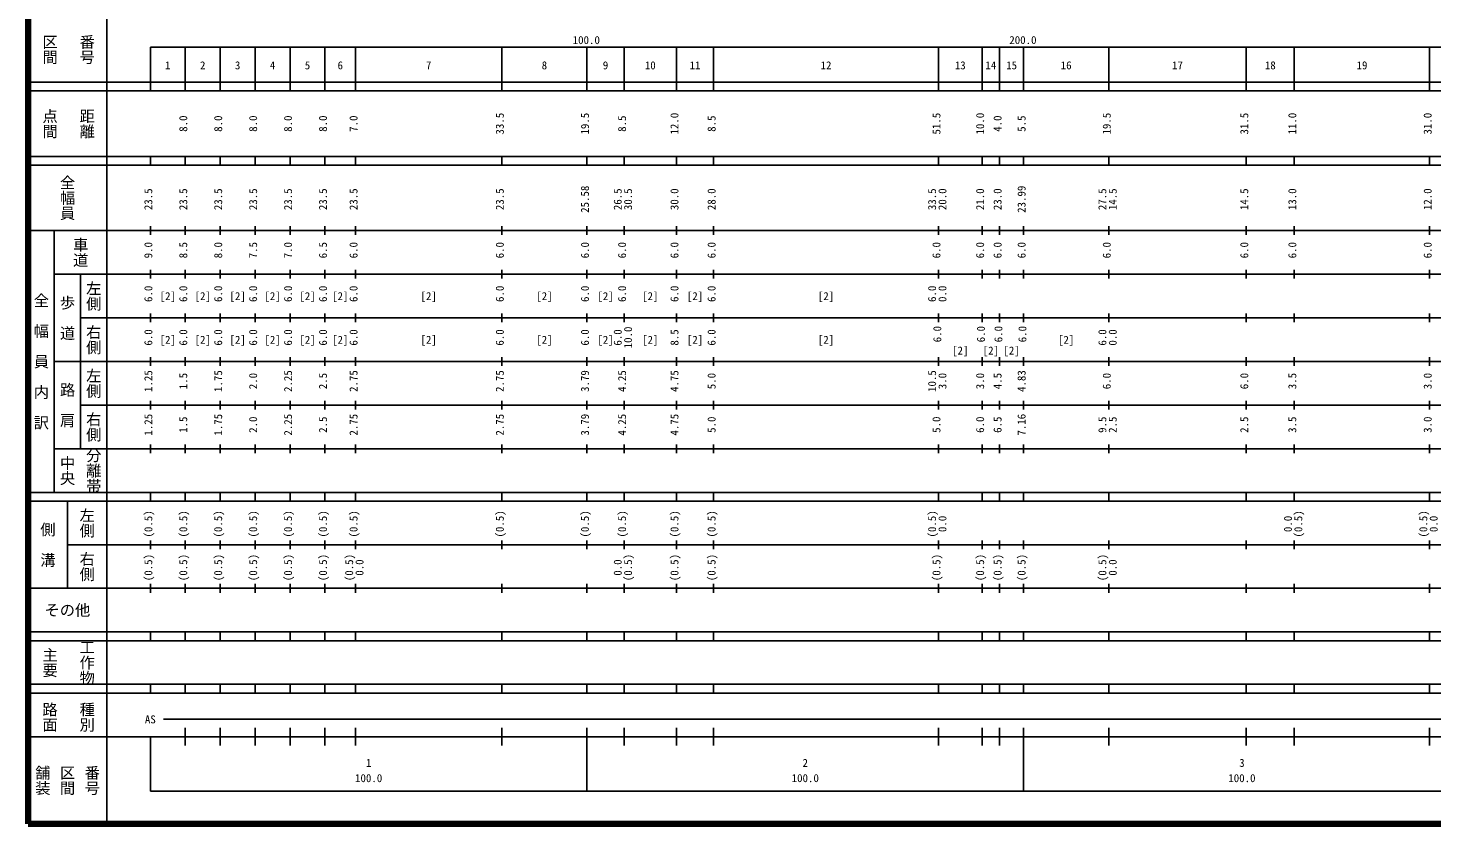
# Model space of a CAD drawing. Units: millimetres on the paper, enlarged 1000 times. Extents: x 40000 to 680000, y 20000 to 380000.
# Drawn here: x 40000 to 361518, y 20000 to 202409 of the extents above; entities that cross this region are included whole.
import ezdxf
from ezdxf.enums import TextEntityAlignment as Align

# ---------------------------------------------------------------- set-up
doc = ezdxf.new("R2010")
doc.units = ezdxf.units.MM
doc.header["$LTSCALE"] = 1000
doc.layers.add('M-TTL', color=2, linetype='Continuous', lineweight=140)
doc.layers.add('M-TTL-BAND', color=7, linetype='Continuous', lineweight=25)
doc.styles.add('@ＭＳ ゴシック', font='')
doc.styles.add('ＭＳ ゴシック', font='')
doc.styles.get('@ＭＳ ゴシック').set_extended_font_data('@MS Gothic')
doc.styles.get('ＭＳ ゴシック').set_extended_font_data('MS Gothic')

msp = doc.modelspace()

# ---------------------------------------------------------------- linework, layer by layer
at = {"layer": 'M-TTL'}
for p, q in [((40000, 380000), (40000, 20000)), ((40000, 20000), (680000, 20000))]:
    msp.add_line(p, q, dxfattribs=at)
at = {"layer": 'M-TTL-BAND'}
for p, q in [((58000, 370000), (58000, 20000)), ((68000, 198000), (579000, 198000)), ((68000, 198000), (68000, 188000)), ((76000, 188000), (76000, 198000)), ((84000, 188000), (84000, 198000)), ((92000, 188000), (92000, 198000)), ((100000, 188000), (100000, 198000)), ((108000, 188000), (108000, 198000)), ((115000, 188000), (115000, 198000)), ((148500, 188000), (148500, 198000)), ((168000, 188000), (168000, 198000)), ((176500, 188000), (176500, 198000)), ((188500, 188000), (188500, 198000)), ((197000, 188000), (197000, 198000)), ((248500, 188000), (248500, 198000)), ((258500, 188000), (258500, 198000)), ((262500, 188000), (262500, 198000)), ((268000, 188000), (268000, 198000)), ((287500, 188000), (287500, 198000)), ((319000, 188000), (319000, 198000)), ((330000, 188000), (330000, 198000)), ((361000, 188000), (361000, 198000)), ((40000, 190000), (579000, 190000)), ((40000, 188000), (579000, 188000)), ((40000, 173000), (579000, 173000)), ((40000, 171000), (579000, 171000)), ((68000, 171000), (68000, 173000)), ((76000, 171000), (76000, 173000)), ((84000, 171000), (84000, 173000)), ((92000, 171000), (92000, 173000)), ((100000, 171000), (100000, 173000)), ((108000, 171000), (108000, 173000)), ((115000, 171000), (115000, 173000)), ((148500, 171000), (148500, 173000)), ((168000, 171000), (168000, 173000)), ((176500, 171000), (176500, 173000)), ((188500, 171000), (188500, 173000)), ((197000, 171000), (197000, 173000)), ((248500, 171000), (248500, 173000)), ((258500, 171000), (258500, 173000)), ((262500, 171000), (262500, 173000)), ((268000, 171000), (268000, 173000)), ((287500, 171000), (287500, 173000)), ((319000, 171000), (319000, 173000)), ((330000, 171000), (330000, 173000)), ((361000, 171000), (361000, 173000)), ((40000, 156000), (579000, 156000)), ((46000, 96000), (46000, 156000)), ((68000, 155000), (68000, 157000)), ((76000, 155000), (76000, 157000)), ((84000, 155000), (84000, 157000)), ((92000, 155000), (92000, 157000)), ((100000, 155000), (100000, 157000)), ((108000, 155000), (108000, 157000)), ((115000, 155000), (115000, 157000)), ((148500, 155000), (148500, 157000)), ((168000, 155000), (168000, 157000)), ((176500, 155000), (176500, 157000)), ((188500, 155000), (188500, 157000)), ((197000, 155000), (197000, 157000)), ((248500, 155000), (248500, 157000)), ((258500, 155000), (258500, 157000)), ((262500, 155000), (262500, 157000)), ((268000, 155000), (268000, 157000)), ((287500, 155000), (287500, 157000)), ((319000, 155000), (319000, 157000)), ((330000, 155000), (330000, 157000)), ((361000, 155000), (361000, 157000)), ((46000, 146000), (579000, 146000)), ((52000, 146000), (52000, 106000)), ((68000, 145000), (68000, 147000)), ((76000, 145000), (76000, 147000)), ((84000, 145000), (84000, 147000)), ((92000, 145000), (92000, 147000)), ((100000, 145000), (100000, 147000)), ((108000, 145000), (108000, 147000)), ((115000, 145000), (115000, 147000)), ((148500, 145000), (148500, 147000)), ((168000, 145000), (168000, 147000)), ((176500, 145000), (176500, 147000)), ((188500, 145000), (188500, 147000)), ((197000, 145000), (197000, 147000)), ((248500, 145000), (248500, 147000)), ((258500, 145000), (258500, 147000)), ((262500, 145000), (262500, 147000)), ((268000, 145000), (268000, 147000)), ((287500, 145000), (287500, 147000)), ((319000, 145000), (319000, 147000)), ((330000, 145000), (330000, 147000)), ((361000, 145000), (361000, 147000)), ((52000, 136000), (579000, 136000)), ((68000, 135000), (68000, 137000)), ((76000, 135000), (76000, 137000)), ((84000, 135000), (84000, 137000)), ((92000, 135000), (92000, 137000)), ((100000, 135000), (100000, 137000)), ((108000, 135000), (108000, 137000)), ((115000, 135000), (115000, 137000)), ((148500, 135000), (148500, 137000)), ((168000, 135000), (168000, 137000)), ((176500, 135000), (176500, 137000)), ((188500, 135000), (188500, 137000)), ((197000, 135000), (197000, 137000)), ((248500, 135000), (248500, 137000)), ((258500, 135000), (258500, 137000)), ((262500, 135000), (262500, 137000)), ((268000, 135000), (268000, 137000)), ((287500, 135000), (287500, 137000)), ((319000, 135000), (319000, 137000)), ((330000, 135000), (330000, 137000)), ((361000, 135000), (361000, 137000)), ((46000, 126000), (579000, 126000)), ((68000, 125000), (68000, 127000)), ((76000, 125000), (76000, 127000)), ((84000, 125000), (84000, 127000)), ((92000, 125000), (92000, 127000)), ((100000, 125000), (100000, 127000)), ((108000, 125000), (108000, 127000)), ((115000, 125000), (115000, 127000)), ((148500, 125000), (148500, 127000)), ((168000, 125000), (168000, 127000)), ((176500, 125000), (176500, 127000)), ((188500, 125000), (188500, 127000)), ((197000, 125000), (197000, 127000)), ((248500, 125000), (248500, 127000)), ((258500, 125000), (258500, 127000)), ((262500, 125000), (262500, 127000)), ((268000, 125000), (268000, 127000)), ((287500, 125000), (287500, 127000)), ((319000, 125000), (319000, 127000)), ((330000, 125000), (330000, 127000)), ((361000, 125000), (361000, 127000)), ((52000, 116000), (579000, 116000)), ((68000, 115000), (68000, 117000)), ((76000, 115000), (76000, 117000)), ((84000, 115000), (84000, 117000)), ((92000, 115000), (92000, 117000)), ((100000, 115000), (100000, 117000)), ((108000, 115000), (108000, 117000)), ((115000, 115000), (115000, 117000)), ((148500, 115000), (148500, 117000)), ((168000, 115000), (168000, 117000)), ((176500, 115000), (176500, 117000)), ((188500, 115000), (188500, 117000)), ((197000, 115000), (197000, 117000)), ((248500, 115000), (248500, 117000)), ((258500, 115000), (258500, 117000)), ((262500, 115000), (262500, 117000)), ((268000, 115000), (268000, 117000)), ((287500, 115000), (287500, 117000)), ((319000, 115000), (319000, 117000)), ((330000, 115000), (330000, 117000)), ((361000, 115000), (361000, 117000)), ((68000, 105000), (68000, 107000)), ((76000, 105000), (76000, 107000)), ((84000, 105000), (84000, 107000)), ((92000, 105000), (92000, 107000)), ((100000, 105000), (100000, 107000)), ((108000, 105000), (108000, 107000)), ((115000, 105000), (115000, 107000)), ((148500, 105000), (148500, 107000)), ((168000, 105000), (168000, 107000)), ((176500, 105000), (176500, 107000)), ((188500, 105000), (188500, 107000)), ((197000, 105000), (197000, 107000)), ((248500, 105000), (248500, 107000)), ((258500, 105000), (258500, 107000)), ((262500, 105000), (262500, 107000)), ((268000, 105000), (268000, 107000)), ((287500, 105000), (287500, 107000)), ((319000, 105000), (319000, 107000)), ((330000, 105000), (330000, 107000)), ((361000, 105000), (361000, 107000)), ((46000, 106000), (579000, 106000)), ((40000, 96000), (579000, 96000)), ((40000, 94000), (579000, 94000)), ((49000, 94000), (49000, 74000)), ((68000, 94000), (68000, 96000)), ((76000, 94000), (76000, 96000)), ((84000, 94000), (84000, 96000)), ((92000, 94000), (92000, 96000)), ((100000, 94000), (100000, 96000)), ((108000, 94000), (108000, 96000)), ((115000, 94000), (115000, 96000)), ((148500, 94000), (148500, 96000)), ((168000, 94000), (168000, 96000)), ((176500, 94000), (176500, 96000)), ((188500, 94000), (188500, 96000)), ((197000, 94000), (197000, 96000)), ((248500, 94000), (248500, 96000)), ((258500, 94000), (258500, 96000)), ((262500, 94000), (262500, 96000)), ((268000, 94000), (268000, 96000)), ((287500, 94000), (287500, 96000)), ((319000, 94000), (319000, 96000)), ((330000, 94000), (330000, 96000)), ((361000, 94000), (361000, 96000)), ((49000, 84000), (579000, 84000)), ((68000, 83000), (68000, 85000)), ((76000, 83000), (76000, 85000)), ((84000, 83000), (84000, 85000)), ((92000, 83000), (92000, 85000)), ((100000, 83000), (100000, 85000)), ((108000, 83000), (108000, 85000)), ((115000, 83000), (115000, 85000)), ((148500, 83000), (148500, 85000)), ((168000, 83000), (168000, 85000)), ((176500, 83000), (176500, 85000)), ((188500, 83000), (188500, 85000)), ((197000, 83000), (197000, 85000)), ((248500, 83000), (248500, 85000)), ((258500, 83000), (258500, 85000)), ((262500, 83000), (262500, 85000)), ((268000, 83000), (268000, 85000)), ((287500, 83000), (287500, 85000)), ((319000, 83000), (319000, 85000)), ((330000, 83000), (330000, 85000)), ((361000, 83000), (361000, 85000)), ((40000, 74000), (579000, 74000)), ((68000, 73000), (68000, 75000)), ((76000, 73000), (76000, 75000)), ((84000, 73000), (84000, 75000)), ((92000, 73000), (92000, 75000)), ((100000, 73000), (100000, 75000)), ((108000, 73000), (108000, 75000)), ((115000, 73000), (115000, 75000)), ((148500, 73000), (148500, 75000)), ((168000, 73000), (168000, 75000)), ((176500, 73000), (176500, 75000)), ((188500, 73000), (188500, 75000)), ((197000, 73000), (197000, 75000)), ((248500, 73000), (248500, 75000)), ((258500, 73000), (258500, 75000)), ((262500, 73000), (262500, 75000)), ((268000, 73000), (268000, 75000)), ((287500, 73000), (287500, 75000)), ((319000, 73000), (319000, 75000)), ((330000, 73000), (330000, 75000)), ((361000, 73000), (361000, 75000)), ((40000, 64000), (579000, 64000)), ((40000, 62000), (579000, 62000)), ((68000, 62000), (68000, 64000)), ((76000, 62000), (76000, 64000)), ((84000, 62000), (84000, 64000)), ((92000, 62000), (92000, 64000)), ((100000, 62000), (100000, 64000)), ((108000, 62000), (108000, 64000)), ((115000, 62000), (115000, 64000)), ((148500, 62000), (148500, 64000)), ((168000, 62000), (168000, 64000)), ((176500, 62000), (176500, 64000)), ((188500, 62000), (188500, 64000)), ((197000, 62000), (197000, 64000)), ((248500, 62000), (248500, 64000)), ((258500, 62000), (258500, 64000)), ((262500, 62000), (262500, 64000)), ((268000, 62000), (268000, 64000)), ((287500, 62000), (287500, 64000)), ((319000, 62000), (319000, 64000)), ((330000, 62000), (330000, 64000)), ((361000, 62000), (361000, 64000)), ((40000, 52000), (579000, 52000)), ((68000, 50000), (68000, 52000)), ((76000, 50000), (76000, 52000)), ((84000, 50000), (84000, 52000)), ((92000, 50000), (92000, 52000)), ((100000, 50000), (100000, 52000)), ((108000, 50000), (108000, 52000)), ((115000, 50000), (115000, 52000)), ((148500, 50000), (148500, 52000)), ((168000, 50000), (168000, 52000)), ((176500, 50000), (176500, 52000)), ((188500, 50000), (188500, 52000)), ((197000, 50000), (197000, 52000)), ((248500, 50000), (248500, 52000)), ((258500, 50000), (258500, 52000)), ((262500, 50000), (262500, 52000)), ((268000, 50000), (268000, 52000)), ((287500, 50000), (287500, 52000)), ((319000, 50000), (319000, 52000)), ((330000, 50000), (330000, 52000)), ((361000, 50000), (361000, 52000)), ((40000, 50000), (579000, 50000)), ((71000, 44000), (565000, 44000)), ((76000, 38000), (76000, 42000)), ((84000, 38000), (84000, 42000)), ((92000, 38000), (92000, 42000)), ((100000, 38000), (100000, 42000)), ((108000, 38000), (108000, 42000)), ((115000, 38000), (115000, 42000)), ((148500, 38000), (148500, 42000)), ((168000, 27500), (168000, 42000)), ((176500, 38000), (176500, 42000)), ((188500, 38000), (188500, 42000)), ((197000, 38000), (197000, 42000)), ((248500, 38000), (248500, 42000)), ((258500, 38000), (258500, 42000)), ((262500, 38000), (262500, 42000)), ((268000, 27500), (268000, 42000)), ((287500, 38000), (287500, 42000)), ((319000, 38000), (319000, 42000)), ((330000, 38000), (330000, 42000)), ((361000, 38000), (361000, 42000)), ((40000, 40000), (579000, 40000)), ((68000, 40000), (68000, 27500)), ((68000, 27500), (579000, 27500))]:
    msp.add_line(p, q, dxfattribs=at)

# ---------------------------------------------------------------- texts
at = {"layer": 'M-TTL-BAND', "style": '@ＭＳ ゴシック'}
for s, p in [('区間', (45000, 197500)), ('番号', (53500, 197500)), ('点間', (45000, 180500)), ('距離', (53500, 180500)), ('全幅員', (49000, 163500)), ('車道', (52000, 151000)), ('全\u3000幅\u3000員\u3000内\u3000訳', (43000, 126000)), ('左側', (55000, 141000)), ('歩\u3000道', (49000, 136000)), ('右側', (55000, 131000)), ('左側', (55000, 121000)), ('路\u3000肩', (49000, 116000)), ('右側', (55000, 111000)), ('中央', (49000, 101000)), ('分離帯', (55000, 101000)), ('左側', (53500, 89000)), ('側\u3000溝', (44500, 84000)), ('右側', (53500, 79000)), ('工作物', (53500, 57000)), ('主要', (45000, 57000)), ('路面', (45000, 44500)), ('種別', (53500, 44500)), ('舗装', (43333, 30000)), ('区間', (49000, 30000)), ('番号', (54667, 30000))]:
    msp.add_text(s, height=2566, rotation=270, dxfattribs=at).set_placement(p, align=Align.MIDDLE_CENTER)
at = {"layer": 'M-TTL-BAND', "style": 'ＭＳ ゴシック'}
for s, p in [('100.0', (167844, 198195)), ('200.0', (267844, 198195)), ('1', (72000, 192405)), ('2', (80000, 192405)), ('3', (88000, 192405)), ('4', (96000, 192405)), ('5', (104000, 192405)), ('6', (111500, 192405)), ('7', (131750, 192405)), ('8', (158250, 192405)), ('9', (172250, 192405)), ('10', (182500, 192405)), ('11', (192750, 192405)), ('12', (222750, 192405)), ('13', (253500, 192405)), ('14', (260500, 192405)), ('15', (265250, 192405)), ('16', (277750, 192405)), ('17', (303250, 192405)), ('18', (324500, 192405)), ('19', (345500, 192405)), ('[2]', (72000, 139500)), ('[2]', (80000, 139500)), ('[2]', (88000, 139500)), ('[2]', (96000, 139500)), ('[2]', (104000, 139500)), ('[2]', (111500, 139500)), ('[2]', (131750, 139500)), ('[2]', (158250, 139500)), ('[2]', (172250, 139500)), ('[2]', (182500, 139500)), ('[2]', (192750, 139500)), ('[2]', (222750, 139500)), ('[2]', (72000, 129500)), ('[2]', (80000, 129500)), ('[2]', (88000, 129500)), ('[2]', (96000, 129500)), ('[2]', (104000, 129500)), ('[2]', (111500, 129500)), ('[2]', (131750, 129500)), ('[2]', (158250, 129500)), ('[2]', (172250, 129500)), ('[2]', (182500, 129500)), ('[2]', (192750, 129500)), ('[2]', (222750, 129500)), ('[2]', (277750, 129500)), ('[2]', (253500, 127034)), ('[2]', (260500, 127034)), ('[2]', (265250, 127034)), ('AS', (68000, 42500)), ('1', (118000, 32523)), ('2', (218000, 32523)), ('3', (318000, 32523)), ('100.0', (118000, 29033)), ('100.0', (218000, 29033)), ('100.0', (318000, 29033))]:
    msp.add_text(s, height=1833, dxfattribs=at).set_placement(p, align=Align.BOTTOM_CENTER)
for s, p in [('8.0', (77000, 180500)), ('8.0', (85000, 180500)), ('8.0', (93000, 180500)), ('8.0', (101000, 180500)), ('8.0', (109000, 180500)), ('7.0', (116000, 180500)), ('33.5', (149500, 180500)), ('19.5', (169000, 180500)), ('8.5', (177500, 180500)), ('12.0', (189500, 180500)), ('8.5', (198000, 180500)), ('51.5', (249500, 180500)), ('10.0', (259500, 180500)), ('4.0', (263500, 180500)), ('5.5', (269000, 180500)), ('19.5', (288500, 180500)), ('31.5', (320000, 180500)), ('11.0', (331000, 180500)), ('31.0', (362000, 180500)), ('23.5', (69000, 163174)), ('23.5', (77000, 163174)), ('23.5', (85000, 163174)), ('23.5', (93000, 163174)), ('23.5', (101000, 163174)), ('23.5', (109000, 163174)), ('23.5', (116000, 163174)), ('23.5', (149500, 163174)), ('25.58', (169000, 163174)), ('26.5', (176500, 163174)), ('30.5', (178870, 163174)), ('30.0', (189500, 163174)), ('28.0', (198000, 163174)), ('33.5', (248500, 163174)), ('20.0', (250870, 163174)), ('21.0', (259500, 163174)), ('23.0', (263500, 163174)), ('23.99', (269000, 163174)), ('27.5', (287500, 163174)), ('14.5', (289870, 163174)), ('14.5', (320000, 163174)), ('13.0', (331000, 163174)), ('12.0', (362000, 163174)), ('9.0', (69000, 151500)), ('8.5', (77000, 151500)), ('8.0', (85000, 151500)), ('7.5', (93000, 151500)), ('7.0', (101000, 151500)), ('6.5', (109000, 151500)), ('6.0', (116000, 151500)), ('6.0', (149500, 151500)), ('6.0', (169000, 151500)), ('6.0', (177500, 151500)), ('6.0', (189500, 151500)), ('6.0', (198000, 151500)), ('6.0', (249500, 151500)), ('6.0', (259500, 151500)), ('6.0', (263500, 151500)), ('6.0', (269000, 151500)), ('6.0', (288500, 151500)), ('6.0', (320000, 151500)), ('6.0', (331000, 151500)), ('6.0', (362000, 151500)), ('6.0', (69000, 141500)), ('6.0', (77000, 141500)), ('6.0', (85000, 141500)), ('6.0', (93000, 141500)), ('6.0', (101000, 141500)), ('6.0', (109000, 141500)), ('6.0', (116000, 141500)), ('6.0', (149500, 141500)), ('6.0', (169000, 141500)), ('6.0', (177500, 141500)), ('6.0', (189500, 141500)), ('6.0', (198000, 141500)), ('6.0', (248500, 141500)), ('0.0', (250870, 141500)), ('6.0', (69000, 131500)), ('6.0', (77000, 131500)), ('6.0', (85000, 131500)), ('6.0', (93000, 131500)), ('6.0', (101000, 131500)), ('6.0', (109000, 131500)), ('6.0', (116000, 131500)), ('6.0', (149500, 131500)), ('6.0', (169000, 131500)), ('6.0', (176500, 131500)), ('10.0', (178870, 131500)), ('8.5', (189500, 131500)), ('6.0', (198000, 131500)), ('6.0', (249690, 132259)), ('6.0', (259690, 132259)), ('6.0', (263690, 132259)), ('6.0', (269190, 132259)), ('6.0', (287500, 131500)), ('0.0', (289870, 131500)), ('1.25', (69000, 121500)), ('1.5', (77000, 121500)), ('1.75', (85000, 121500)), ('2.0', (93000, 121500)), ('2.25', (101000, 121500)), ('2.5', (109000, 121500)), ('2.75', (116000, 121500)), ('2.75', (149500, 121500)), ('3.79', (169000, 121500)), ('4.25', (177500, 121500)), ('4.75', (189500, 121500)), ('5.0', (198000, 121500)), ('10.5', (248500, 121500)), ('3.0', (250870, 121500)), ('3.0', (259500, 121500)), ('4.5', (263500, 121500)), ('4.83', (269000, 121500)), ('6.0', (288500, 121500)), ('6.0', (320000, 121500)), ('3.5', (331000, 121500)), ('3.0', (362000, 121500)), ('1.25', (69000, 111500)), ('1.5', (77000, 111500)), ('1.75', (85000, 111500)), ('2.0', (93000, 111500)), ('2.25', (101000, 111500)), ('2.5', (109000, 111500)), ('2.75', (116000, 111500)), ('2.75', (149500, 111500)), ('3.79', (169000, 111500)), ('4.25', (177500, 111500)), ('4.75', (189500, 111500)), ('5.0', (198000, 111500)), ('5.0', (249500, 111500)), ('6.0', (259500, 111500)), ('6.5', (263500, 111500)), ('7.16', (269000, 111500)), ('9.5', (287500, 111500)), ('2.5', (289870, 111500)), ('2.5', (320000, 111500)), ('3.5', (331000, 111500)), ('3.0', (362000, 111500)), ('(0.5)', (69000, 88764)), ('(0.5)', (77000, 88764)), ('(0.5)', (85000, 88764)), ('(0.5)', (93000, 88764)), ('(0.5)', (101000, 88764)), ('(0.5)', (109000, 88764)), ('(0.5)', (116000, 88764)), ('(0.5)', (149500, 88764)), ('(0.5)', (169000, 88764)), ('(0.5)', (177500, 88764)), ('(0.5)', (189500, 88764)), ('(0.5)', (198000, 88764)), ('(0.5)', (248500, 88764)), ('0.0', (250870, 88764)), ('0.0', (330000, 88764)), ('(0.5)', (332370, 88764)), ('(0.5)', (361000, 88764)), ('0.0', (363370, 88764)), ('(0.5)', (69000, 78764)), ('(0.5)', (77000, 78764)), ('(0.5)', (85000, 78764)), ('(0.5)', (93000, 78764)), ('(0.5)', (101000, 78764)), ('(0.5)', (109000, 78764)), ('(0.5)', (115000, 78764)), ('0.0', (117370, 78764)), ('0.0', (176500, 78764)), ('(0.5)', (178870, 78764)), ('(0.5)', (189500, 78764)), ('(0.5)', (198000, 78764)), ('(0.5)', (249500, 78764)), ('(0.5)', (259500, 78764)), ('(0.5)', (263500, 78764)), ('(0.5)', (269000, 78764)), ('(0.5)', (287500, 78764)), ('0.0', (289870, 78764))]:
    msp.add_text(s, height=1833, rotation=90, dxfattribs=at).set_placement(p, align=Align.BOTTOM_CENTER)
msp.add_text('その他', height=2566, dxfattribs=at).set_placement((49000, 69000), align=Align.MIDDLE_CENTER)

doc.saveas('drawing.dxf')
